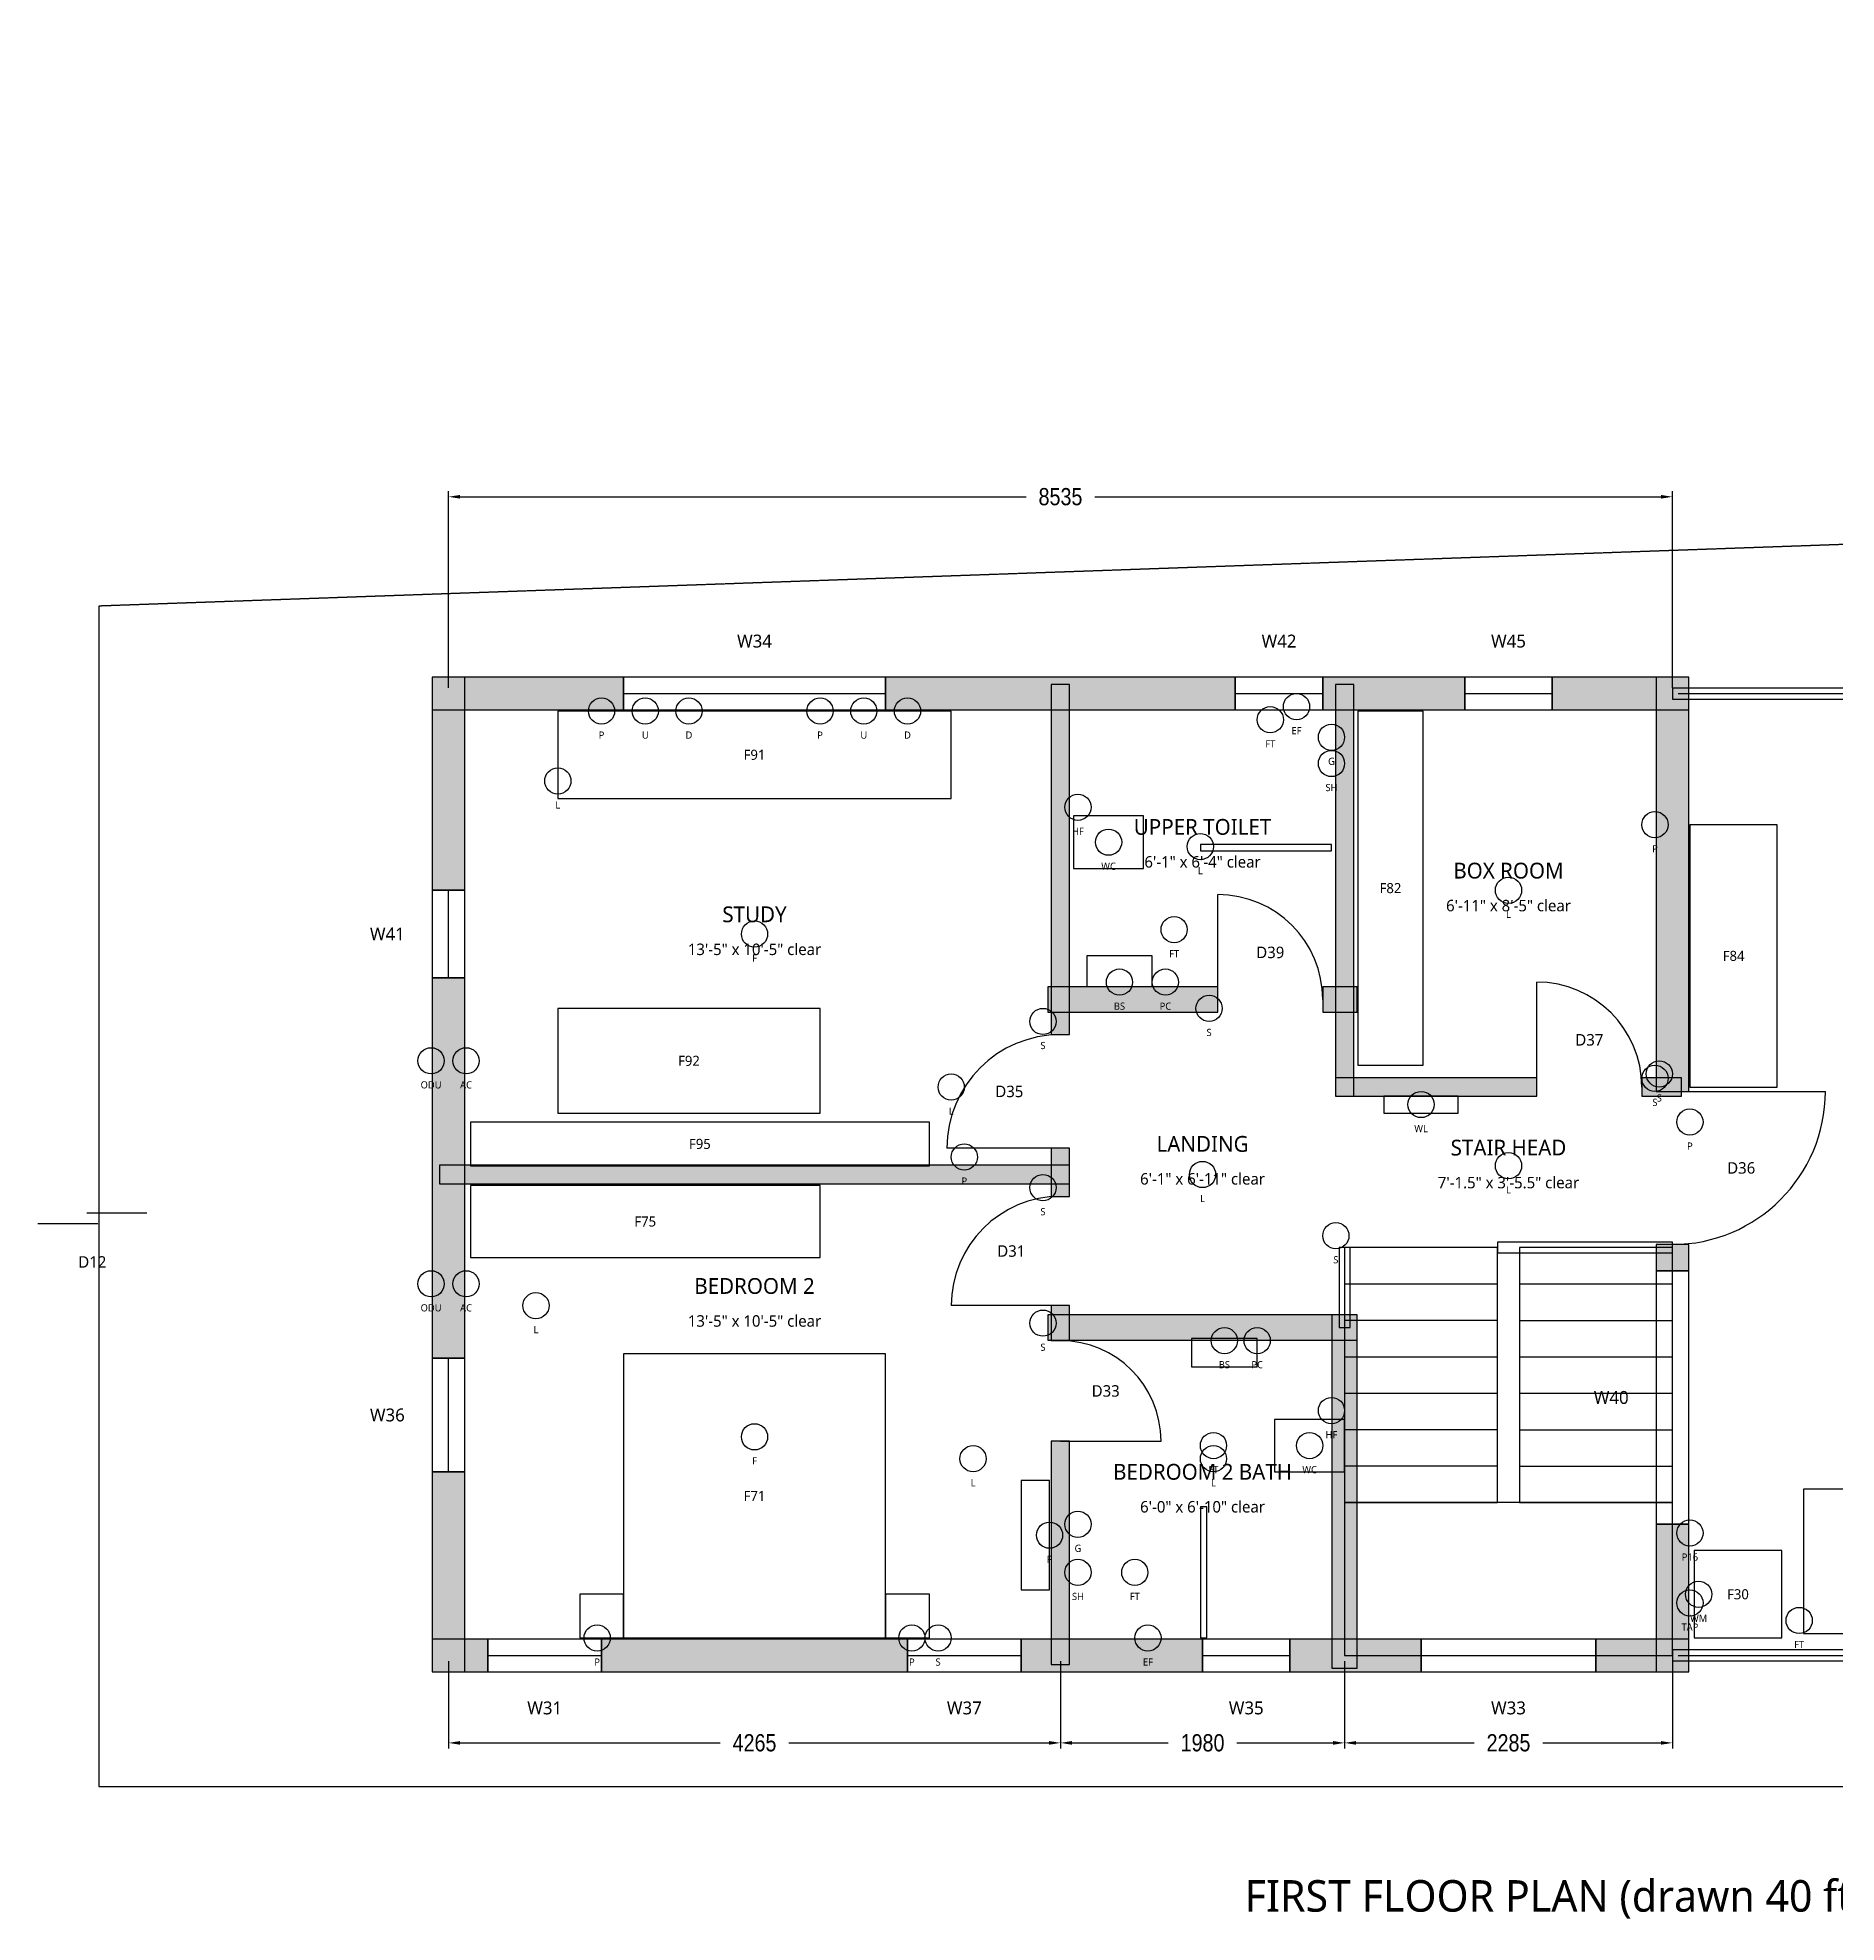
# Model space of a CAD drawing. Header units: millimetres. Extents: x 1402 to 55543, y -1603 to 24384.
# Drawn here: x 1402 to 13945, y 11246 to 24384 of the extents above; entities that cross this region are included whole.
import ezdxf
from ezdxf.enums import TextEntityAlignment as Align

# ---------------------------------------------------------------- set-up
doc = ezdxf.new("R2010")
doc.units = ezdxf.units.MM
doc.linetypes.add('DASHED', pattern=[1.524, 1.27, -0.254])
for name, color, linetype in [('A-ANNO-DIMS', 1, 'Continuous'), ('A-ANNO-TEXT', 7, 'Continuous'), ('A-AREA-IDEN', 2, 'Continuous'), ('A-DOOR', 3, 'Continuous'), ('A-FLOR-FIXT', 150, 'Continuous'), ('A-FURN', 140, 'Continuous'), ('A-GLAZ', 4, 'Continuous'), ('A-WALL-EXT', 7, 'Continuous'), ('A-WALL-INT', 8, 'Continuous'), ('A-WALL-PATT', 8, 'Continuous'), ('A-WALL-WET', 5, 'Continuous'), ('C-PROP-SETB', 8, 'DASHED'), ('E-LITE', 2, 'Continuous'), ('E-POWR', 1, 'Continuous'), ('P-FIXT', 4, 'Continuous')]:
    doc.layers.add(name, color=color, linetype=linetype)
doc.styles.add('OpenSans', font='OpenSans-Regular.ttf')
doc.styles.add('OpenSansCondensed-Light', font='OpenSansCondensed-Light.ttf')
doc.dimstyles.get("Standard").update_dxf_attribs({"dimtxt": 2.5, "dimasz": 2.5, "dimexe": 1.25, "dimexo": 0.625, "dimtad": 1, "dimcen": 2.5, "dimazin": 3, "dimtfac": 1, "dimtmove": 0, "dimatfit": 3})

# ---------------------------------------------------------------- blocks, each defined once
blk = doc.blocks.new('_CLOSEDFILLED')
at = {"color": 0, "linetype": 'BYBLOCK'}
blk.add_solid([(-1, 0.16), (0, 0), (-1, -0.16)], dxfattribs=at)
blk = doc.blocks.new('*D16')
for p, q in [((4267.2, 19852), (4267.2, 21223.6)), ((4347.2, 21183.6), (8294.4, 21183.6)), ((8774.4, 21183.6), (12721.6, 21183.6)), ((12801.6, 19852), (12801.6, 21223.6))]:
    blk.add_line(p, q)
at = {"layer": 'Defpoints'}
for p in [(4267.2, 21183.6), (4267.2, 19812), (12801.6, 19812)]:
    blk.add_point(p, dxfattribs=at)
at = {"layer": 'A-ANNO-DIMS', "xscale": 80, "yscale": 80, "rotation": 180}
blk.add_blockref('_CLOSEDFILLED', (4267.2, 21183.6), dxfattribs=at)
at = {"layer": 'A-ANNO-DIMS', "xscale": 80, "yscale": 80}
blk.add_blockref('_CLOSEDFILLED', (12801.6, 21183.6), dxfattribs=at)
at = {"layer": 'A-ANNO-DIMS', "insert": (8534.4, 21183.6), "char_height": 120, "attachment_point": 5, "style": 'OpenSansCondensed-Light'}
blk.add_mtext('8535', dxfattribs=at)
blk = doc.blocks.new('*D17')
for p, q in [((12841.6, 19812), (14365.6, 19812)), ((14325.6, 16699.2), (14325.6, 19732)), ((14325.6, 13186.4), (14325.6, 16219.2)), ((12841.6, 13106.4), (14365.6, 13106.4))]:
    blk.add_line(p, q)
at = {"layer": 'Defpoints'}
for p in [(12801.6, 19812), (12801.6, 13106.4), (14325.6, 13106.4)]:
    blk.add_point(p, dxfattribs=at)
at = {"layer": 'A-ANNO-DIMS', "xscale": 80, "yscale": 80}
for p, rotation in [((14325.6, 19812), 90), ((14325.6, 13106.4), 270)]:
    blk.add_blockref('_CLOSEDFILLED', p, dxfattribs=dict(at, rotation=rotation))
at = {"layer": 'A-ANNO-DIMS', "insert": (14325.6, 16459.2), "char_height": 120, "attachment_point": 5, "rotation": 90, "style": 'OpenSansCondensed-Light'}
blk.add_mtext('6705', dxfattribs=at)
blk = doc.blocks.new('*D18')
for p, q in [((4267.2, 13066.4), (4267.2, 12456.8)), ((8534.4, 13066.4), (8534.4, 12456.8)), ((4347.2, 12496.8), (6160.8, 12496.8)), ((6640.8, 12496.8), (8454.4, 12496.8))]:
    blk.add_line(p, q)
at = {"layer": 'Defpoints'}
for p in [(4267.2, 13106.4), (8534.4, 13106.4), (4267.2, 12496.8)]:
    blk.add_point(p, dxfattribs=at)
at = {"layer": 'A-ANNO-DIMS', "xscale": 80, "yscale": 80, "rotation": 180}
blk.add_blockref('_CLOSEDFILLED', (4267.2, 12496.8), dxfattribs=at)
at = {"layer": 'A-ANNO-DIMS', "xscale": 80, "yscale": 80}
blk.add_blockref('_CLOSEDFILLED', (8534.4, 12496.8), dxfattribs=at)
at = {"layer": 'A-ANNO-DIMS', "insert": (6400.8, 12496.8), "char_height": 120, "attachment_point": 5, "style": 'OpenSansCondensed-Light'}
blk.add_mtext('4265', dxfattribs=at)
blk = doc.blocks.new('*D19')
for p, q in [((8534.4, 13066.4), (8534.4, 12456.8)), ((10515.6, 13066.4), (10515.6, 12456.8)), ((8614.4, 12496.8), (9285, 12496.8)), ((9765, 12496.8), (10435.6, 12496.8))]:
    blk.add_line(p, q)
at = {"layer": 'Defpoints'}
for p in [(8534.4, 13106.4), (10515.6, 13106.4), (8534.4, 12496.8)]:
    blk.add_point(p, dxfattribs=at)
at = {"layer": 'A-ANNO-DIMS', "xscale": 80, "yscale": 80, "rotation": 180}
blk.add_blockref('_CLOSEDFILLED', (8534.4, 12496.8), dxfattribs=at)
at = {"layer": 'A-ANNO-DIMS', "xscale": 80, "yscale": 80}
blk.add_blockref('_CLOSEDFILLED', (10515.6, 12496.8), dxfattribs=at)
at = {"layer": 'A-ANNO-DIMS', "insert": (9525, 12496.8), "char_height": 120, "attachment_point": 5, "style": 'OpenSansCondensed-Light'}
blk.add_mtext('1980', dxfattribs=at)
blk = doc.blocks.new('*D20')
for p, q in [((10515.6, 13066.4), (10515.6, 12456.8)), ((12801.6, 13066.4), (12801.6, 12456.8)), ((10595.6, 12496.8), (11418.6, 12496.8)), ((11898.6, 12496.8), (12721.6, 12496.8))]:
    blk.add_line(p, q)
at = {"layer": 'Defpoints'}
for p in [(10515.6, 13106.4), (12801.6, 13106.4), (10515.6, 12496.8)]:
    blk.add_point(p, dxfattribs=at)
at = {"layer": 'A-ANNO-DIMS', "xscale": 80, "yscale": 80, "rotation": 180}
blk.add_blockref('_CLOSEDFILLED', (10515.6, 12496.8), dxfattribs=at)
at = {"layer": 'A-ANNO-DIMS', "xscale": 80, "yscale": 80}
blk.add_blockref('_CLOSEDFILLED', (12801.6, 12496.8), dxfattribs=at)
at = {"layer": 'A-ANNO-DIMS', "insert": (11658.6, 12496.8), "char_height": 120, "attachment_point": 5, "style": 'OpenSansCondensed-Light'}
blk.add_mtext('2285', dxfattribs=at)

msp = doc.modelspace()

# ---------------------------------------------------------------- hatches: boundary and pattern name
at = {"layer": 'A-WALL-PATT'}
for color, points in [(250, [(4152.9, 19697.7), (5486.4, 19697.7), (5486.4, 19926.3), (4152.9, 19926.3)]), (250, [(4152.9, 18440.4), (4381.5, 18440.4), (4381.5, 19926.3), (4152.9, 19926.3)]), (250, [(7315.2, 19697.7), (9753.6, 19697.7), (9753.6, 19926.3), (7315.2, 19926.3)]), (8, [(8470.392, 17434.56), (8598.408, 17434.56), (8598.408, 19876.008), (8470.392, 19876.008)]), (250, [(10363.2, 19697.7), (11353.8, 19697.7), (11353.8, 19926.3), (10363.2, 19926.3)]), (8, [(10451.592, 17004.792), (10579.608, 17004.792), (10579.608, 19876.008), (10451.592, 19876.008)]), (250, [(11963.4, 19697.7), (12915.9, 19697.7), (12915.9, 19926.3), (11963.4, 19926.3)]), (250, [(12687.3, 17038.32), (12915.9, 17038.32), (12915.9, 19926.3), (12687.3, 19926.3)]), (250, [(4152.9, 15179.04), (4381.5, 15179.04), (4381.5, 17830.8), (4152.9, 17830.8)]), (5, [(8446.008, 17590.008), (9631.68, 17590.008), (9631.68, 17766.792), (8446.008, 17766.792)]), (5, [(10363.2, 17590.008), (10603.992, 17590.008), (10603.992, 17766.792), (10363.2, 17766.792)]), (8, [(10451.592, 17004.792), (11856.72, 17004.792), (11856.72, 17132.808), (10451.592, 17132.808)]), (8, [(12588.24, 17004.792), (12865.608, 17004.792), (12865.608, 17132.808), (12588.24, 17132.808)]), (8, [(8470.392, 16306.8), (8598.408, 16306.8), (8598.408, 16642.08), (8470.392, 16642.08)]), (8, [(4203.192, 16395.192), (8598.408, 16395.192), (8598.408, 16523.208), (4203.192, 16523.208)]), (250, [(12687.3, 15788.64), (12915.9, 15788.64), (12915.9, 15971.52), (12687.3, 15971.52)]), (8, [(8470.392, 15300.96), (8598.408, 15300.96), (8598.408, 15544.8), (8470.392, 15544.8)]), (5, [(8446.008, 15304.008), (10603.992, 15304.008), (10603.992, 15480.792), (8446.008, 15480.792)]), (5, [(10427.208, 13018.008), (10603.992, 13018.008), (10603.992, 15480.792), (10427.208, 15480.792)]), (8, [(8470.392, 13042.392), (8598.408, 13042.392), (8598.408, 14599.92), (8470.392, 14599.92)]), (250, [(4152.9, 12992.1), (4381.5, 12992.1), (4381.5, 14386.56), (4152.9, 14386.56)]), (250, [(12687.3, 12992.1), (12915.9, 12992.1), (12915.9, 14020.8), (12687.3, 14020.8)]), (250, [(4152.9, 12992.1), (4541.52, 12992.1), (4541.52, 13220.7), (4152.9, 13220.7)]), (250, [(5334, 12992.1), (7467.6, 12992.1), (7467.6, 13220.7), (5334, 13220.7)]), (250, [(8260.08, 12992.1), (9525, 12992.1), (9525, 13220.7), (8260.08, 13220.7)]), (250, [(10134.6, 12992.1), (11049, 12992.1), (11049, 13220.7), (10134.6, 13220.7)]), (250, [(12268.2, 12992.1), (12915.9, 12992.1), (12915.9, 13220.7), (12268.2, 13220.7)])]:
    msp.add_hatch(color=color, dxfattribs=at).paths.add_polyline_path(points)

# ---------------------------------------------------------------- linework, layer by layer
at = {"layer": 'A-DOOR'}
for p, q in [((9631.68, 17678.4), (9631.68, 18409.92)), ((11856.72, 17068.8), (11856.72, 17800.32)), ((12801.6, 17038.32), (13868.4, 17038.32)), ((8534.4, 16642.08), (7741.92, 16642.08)), ((1744.98, 16190.976), (2164.08, 16190.976)), ((1402.08, 16117.824), (1821.18, 16117.824)), ((8534.4, 15544.8), (7772.4, 15544.8)), ((8534.4, 14599.92), (9235.44, 14599.92))]:
    msp.add_line(p, q, dxfattribs=at)
for centre, radius, start, end in [((9631.68, 17678.4), 731.52, 0, 90), ((11856.72, 17068.8), 731.52, 0, 90), ((8534.4, 16642.08), 792.48, 90, 180), ((12801.6, 17038.32), 1066.8, 270, 360), ((8534.4, 15544.8), 762, 90, 180), ((8534.4, 14599.92), 701.04, 0, 90)]:
    msp.add_arc(centre, radius, start, end, dxfattribs=at)
at = {"layer": 'A-FLOR-FIXT'}
for p, q in [((10515.6, 15697.2), (11582.4, 15697.2)), ((11734.8, 15696.184), (12801.6, 15696.184)), ((10515.6, 15443.2), (11582.4, 15443.2)), ((11734.8, 15442.184), (12801.6, 15442.184)), ((10515.6, 15189.2), (11582.4, 15189.2)), ((11734.8, 15188.184), (12801.6, 15188.184)), ((10515.6, 14935.2), (11582.4, 14935.2)), ((11734.8, 14934.184), (12801.6, 14934.184)), ((10515.6, 14681.2), (11582.4, 14681.2)), ((11734.8, 14680.184), (12801.6, 14680.184)), ((10515.6, 14427.2), (11582.4, 14427.2)), ((11734.8, 14426.184), (12801.6, 14426.184))]:
    msp.add_line(p, q, dxfattribs=at)
for points in [[(8625.84, 18592.8), (9113.52, 18592.8), (9113.52, 18958.56), (8625.84, 18958.56)], [(9509.76, 18714.72), (10424.16, 18714.72), (10424.16, 18760.44), (9509.76, 18760.44)], [(10515.6, 14173.2), (11582.4, 14173.2), (11582.4, 15950.184), (10515.6, 15950.184)], [(11734.8, 14173.2), (12801.6, 14173.2), (12801.6, 15950.184), (11734.8, 15950.184)], [(10027.92, 14386.56), (10515.6, 14386.56), (10515.6, 14752.32), (10027.92, 14752.32)], [(13716, 13258.8), (15849.6, 13258.8), (15849.6, 14264.64), (13716, 14264.64)], [(9509.76, 13228.32), (9555.48, 13228.32), (9555.48, 14142.72), (9509.76, 14142.72)], [(10515.6, 13106.4), (12801.6, 13106.4), (12801.6, 14173.2), (10515.6, 14173.2)]]:
    msp.add_lwpolyline(points, close=True, dxfattribs=at)
at = {"layer": 'A-FURN'}
for points in [[(5029.2, 19080.48), (7772.4, 19080.48), (7772.4, 19690.08), (5029.2, 19690.08)], [(10607.04, 17221.2), (11064.24, 17221.2), (11064.24, 19690.08), (10607.04, 19690.08)], [(12923.52, 17068.8), (13533.12, 17068.8), (13533.12, 18897.6), (12923.52, 18897.6)], [(8717.28, 17769.84), (9174.48, 17769.84), (9174.48, 17983.2), (8717.28, 17983.2)], [(5029.2, 16885.92), (6858, 16885.92), (6858, 17617.44), (5029.2, 17617.44)], [(10789.92, 16885.92), (11308.08, 16885.92), (11308.08, 17004.792), (10789.92, 17004.792)], [(4419.6, 16520.16), (7620, 16520.16), (7620, 16824.96), (4419.6, 16824.96)], [(4419.6, 15880.08), (6858, 15880.08), (6858, 16383), (4419.6, 16383)], [(9448.8, 15118.08), (9906, 15118.08), (9906, 15316.2), (9448.8, 15316.2)], [(5486.4, 13228.32), (7315.2, 13228.32), (7315.2, 15209.52), (5486.4, 15209.52)], [(8260.08, 13563.6), (8458.2, 13563.6), (8458.2, 14325.6), (8260.08, 14325.6)], [(12954, 13228.32), (13563.6, 13228.32), (13563.6, 13837.92), (12954, 13837.92)], [(5181.6, 13228.32), (5486.4, 13228.32), (5486.4, 13533.12), (5181.6, 13533.12)], [(7315.2, 13228.32), (7620, 13228.32), (7620, 13533.12), (7315.2, 13533.12)]]:
    msp.add_lwpolyline(points, close=True, dxfattribs=at)
at = {"layer": 'A-GLAZ'}
for p, q in [((5486.4, 19812), (7315.2, 19812)), ((9753.6, 19812), (10363.2, 19812)), ((11353.8, 19812), (11963.4, 19812)), ((4267.2, 17830.8), (4267.2, 18440.4)), ((12801.6, 14020.8), (12801.6, 15788.64)), ((4267.2, 14386.56), (4267.2, 15179.04)), ((4541.52, 13106.4), (5334, 13106.4)), ((7467.6, 13106.4), (8260.08, 13106.4)), ((9525, 13106.4), (10134.6, 13106.4)), ((11049, 13106.4), (12268.2, 13106.4))]:
    msp.add_line(p, q, dxfattribs=at)
for points in [[(5486.4, 19697.7), (7315.2, 19697.7), (7315.2, 19926.3), (5486.4, 19926.3)], [(9753.6, 19697.7), (10363.2, 19697.7), (10363.2, 19926.3), (9753.6, 19926.3)], [(11353.8, 19697.7), (11963.4, 19697.7), (11963.4, 19926.3), (11353.8, 19926.3)], [(4152.9, 17830.8), (4381.5, 17830.8), (4381.5, 18440.4), (4152.9, 18440.4)], [(12687.3, 14020.8), (12915.9, 14020.8), (12915.9, 15788.64), (12687.3, 15788.64)], [(4152.9, 14386.56), (4381.5, 14386.56), (4381.5, 15179.04), (4152.9, 15179.04)], [(4541.52, 12992.1), (5334, 12992.1), (5334, 13220.7), (4541.52, 13220.7)], [(7467.6, 12992.1), (8260.08, 12992.1), (8260.08, 13220.7), (7467.6, 13220.7)], [(9525, 12992.1), (10134.6, 12992.1), (10134.6, 13220.7), (9525, 13220.7)], [(11049, 12992.1), (12268.2, 12992.1), (12268.2, 13220.7), (11049, 13220.7)]]:
    msp.add_lwpolyline(points, close=True, dxfattribs=at)
at = {"layer": 'A-WALL-EXT'}
for points in [[(4152.9, 19697.7), (5486.4, 19697.7), (5486.4, 19926.3), (4152.9, 19926.3)], [(4152.9, 18440.4), (4381.5, 18440.4), (4381.5, 19926.3), (4152.9, 19926.3)], [(7315.2, 19697.7), (9753.6, 19697.7), (9753.6, 19926.3), (7315.2, 19926.3)], [(10363.2, 19697.7), (11353.8, 19697.7), (11353.8, 19926.3), (10363.2, 19926.3)], [(11963.4, 19697.7), (12915.9, 19697.7), (12915.9, 19926.3), (11963.4, 19926.3)], [(12687.3, 17038.32), (12915.9, 17038.32), (12915.9, 19926.3), (12687.3, 19926.3)], [(4152.9, 15179.04), (4381.5, 15179.04), (4381.5, 17830.8), (4152.9, 17830.8)], [(12687.3, 15788.64), (12915.9, 15788.64), (12915.9, 15971.52), (12687.3, 15971.52)], [(4152.9, 12992.1), (4381.5, 12992.1), (4381.5, 14386.56), (4152.9, 14386.56)], [(12687.3, 12992.1), (12915.9, 12992.1), (12915.9, 14020.8), (12687.3, 14020.8)], [(4152.9, 12992.1), (4541.52, 12992.1), (4541.52, 13220.7), (4152.9, 13220.7)], [(5334, 12992.1), (7467.6, 12992.1), (7467.6, 13220.7), (5334, 13220.7)], [(8260.08, 12992.1), (9525, 12992.1), (9525, 13220.7), (8260.08, 13220.7)], [(10134.6, 12992.1), (11049, 12992.1), (11049, 13220.7), (10134.6, 13220.7)], [(12268.2, 12992.1), (12915.9, 12992.1), (12915.9, 13220.7), (12268.2, 13220.7)]]:
    msp.add_lwpolyline(points, close=True, dxfattribs=at)
at = {"layer": 'A-WALL-INT'}
for points in [[(8470.392, 17434.56), (8598.408, 17434.56), (8598.408, 19876.008), (8470.392, 19876.008)], [(10451.592, 17004.792), (10579.608, 17004.792), (10579.608, 19876.008), (10451.592, 19876.008)], [(12801.6, 19773.9), (18592.8, 19773.9), (18592.8, 19850.1), (12801.6, 19850.1)], [(10451.592, 17004.792), (11856.72, 17004.792), (11856.72, 17132.808), (10451.592, 17132.808)], [(12588.24, 17004.792), (12865.608, 17004.792), (12865.608, 17132.808), (12588.24, 17132.808)], [(8470.392, 16306.8), (8598.408, 16306.8), (8598.408, 16642.08), (8470.392, 16642.08)], [(4203.192, 16395.192), (8598.408, 16395.192), (8598.408, 16523.208), (4203.192, 16523.208)], [(10477.5, 15392.4), (10553.7, 15392.4), (10553.7, 15950.184), (10477.5, 15950.184)], [(11582.4, 15912.084), (12801.6, 15912.084), (12801.6, 15988.284), (11582.4, 15988.284)], [(8470.392, 15300.96), (8598.408, 15300.96), (8598.408, 15544.8), (8470.392, 15544.8)], [(8470.392, 13042.392), (8598.408, 13042.392), (8598.408, 14599.92), (8470.392, 14599.92)], [(12801.6, 13068.3), (18592.8, 13068.3), (18592.8, 13144.5), (12801.6, 13144.5)]]:
    msp.add_lwpolyline(points, close=True, dxfattribs=at)
at = {"layer": 'A-WALL-WET'}
for points in [[(8446.008, 17590.008), (9631.68, 17590.008), (9631.68, 17766.792), (8446.008, 17766.792)], [(10363.2, 17590.008), (10603.992, 17590.008), (10603.992, 17766.792), (10363.2, 17766.792)], [(8446.008, 15304.008), (10603.992, 15304.008), (10603.992, 15480.792), (8446.008, 15480.792)], [(10427.208, 13018.008), (10603.992, 13018.008), (10603.992, 15480.792), (10427.208, 15480.792)]]:
    msp.add_lwpolyline(points, close=True, dxfattribs=at)
at = {"layer": 'C-PROP-SETB'}
msp.add_lwpolyline([(1828.8, 12192), (53644.8, 12192), (53644.8, 24384), (27736.8, 21336), (1828.8, 20421.6)], close=True, dxfattribs=at)
at = {"layer": 'E-LITE'}
for centre in [(10180.32, 19720.56), (5029.2, 19202.4), (9509.76, 18745.2), (11658.6, 18440.4), (6400.8, 18135.6), (8412.48, 17526), (9570.72, 17617.44), (12679.68, 17129.76), (12710.16, 17160.24), (7772.4, 17068.8), (11049, 16946.88), (11658.6, 16520.16), (8412.48, 16367.76), (9525, 16459.2), (10454.64, 16032.48), (4876.8, 15544.8), (8412.48, 15422.88), (6400.8, 14630.4), (7924.8, 14478), (9601.2, 14478), (7680.96, 13228.32), (9144, 13228.32)]:
    msp.add_circle(centre, 91.44, dxfattribs=at)
at = {"layer": 'E-POWR'}
for centre in [(5334, 19690.08), (5638.8, 19690.08), (5943.6, 19690.08), (6858, 19690.08), (7162.8, 19690.08), (7467.6, 19690.08), (10424.16, 19507.2), (12679.68, 18897.6), (9265.92, 17800.32), (4145.28, 17251.68), (4389.12, 17251.68), (12923.52, 16824.96), (7863.84, 16581.12), (4145.28, 15697.2), (4389.12, 15697.2), (9906, 15300.96), (8656.32, 14020.8), (8458.2, 13944.6), (12923.52, 13959.84), (5303.52, 13228.32), (7498.08, 13228.32)]:
    msp.add_circle(centre, 91.44, dxfattribs=at)
at = {"layer": 'P-FIXT'}
for centre in [(9997.44, 19629.12), (10424.16, 19324.32), (8656.32, 19019.52), (8869.68, 18775.68), (9326.88, 18166.08), (8945.88, 17800.32), (9677.4, 15300.96), (10424.16, 14813.28), (9601.2, 14569.44), (10271.76, 14569.44), (8656.32, 13685.52), (9052.56, 13685.52), (12923.52, 13472.16), (12984.48, 13533.12), (13685.52, 13350.24)]:
    msp.add_circle(centre, 91.44, dxfattribs=at)

# ---------------------------------------------------------------- texts
at = {"layer": 'A-ANNO-TEXT', "style": 'OpenSans'}
msp.add_text('FIRST FLOOR PLAN (drawn 40 ft north of the ground floor)', height=220, dxfattribs=at).set_placement((13716, 11430), align=Align.MIDDLE_CENTER)
at = {"layer": 'A-AREA-IDEN', "style": 'OpenSans'}
for s, height, p in [('UPPER TOILET', 110, (9525, 18882.36)), ('6\'-1" x 6\'-4" clear', 80, (9525, 18638.52)), ('BOX ROOM', 110, (11658.6, 18577.56)), ('STUDY', 110, (6400.8, 18272.76)), ('6\'-11" x 8\'-5" clear', 80, (11658.6, 18333.72)), ('13\'-5" x 10\'-5" clear', 80, (6400.8, 18028.92)), ('LANDING', 110, (9525, 16672.56)), ('STAIR HEAD', 110, (11658.6, 16646.652)), ('6\'-1" x 6\'-11" clear', 80, (9525, 16428.72)), ('7\'-1.5" x 3\'-5.5" clear', 80, (11658.6, 16402.812)), ('BEDROOM 2', 110, (6400.8, 15681.96)), ('13\'-5" x 10\'-5" clear', 80, (6400.8, 15438.12)), ('BEDROOM 2 BATH', 110, (9525, 14386.56)), ('6\'-0" x 6\'-10" clear', 80, (9525, 14142.72))]:
    msp.add_text(s, height=height, dxfattribs=at).set_placement(p, align=Align.MIDDLE_CENTER)
at = {"layer": 'A-DOOR', "style": 'OpenSans'}
for s, p in [('D39', (9997.44, 18007.584)), ('D37', (12222.48, 17397.984)), ('D35', (8177.784, 17038.32)), ('D36', (13281.66, 16504.92)), ('D31', (8191.5, 15925.8)), ('D12', (1783.08, 15849.6)), ('D33', (8849.868, 14950.44))]:
    msp.add_text(s, height=80, dxfattribs=at).set_placement(p, align=Align.MIDDLE_CENTER)
at = {"layer": 'A-FURN', "style": 'OpenSans'}
for s, p in [('F91', (6400.8, 19385.28)), ('F82', (10835.64, 18455.64)), ('F84', (13228.32, 17983.2)), ('F92', (5943.6, 17251.68)), ('F95', (6019.8, 16672.56)), ('F75', (5638.8, 16131.54)), ('F71', (6400.8, 14218.92)), ('F30', (13258.8, 13533.12))]:
    msp.add_text(s, height=70, dxfattribs=at).set_placement(p, align=Align.MIDDLE_CENTER)
at = {"layer": 'A-GLAZ', "style": 'OpenSans'}
for s, p in [('W34', (6400.8, 20177.76)), ('W42', (10058.4, 20177.76)), ('W45', (11658.6, 20177.76)), ('W41', (3840.48, 18135.6)), ('W40', (12374.88, 14904.72)), ('W36', (3840.48, 14782.8)), ('W31', (4937.76, 12740.64)), ('W37', (7863.84, 12740.64)), ('W35', (9829.8, 12740.64)), ('W33', (11658.6, 12740.64))]:
    msp.add_text(s, height=90, dxfattribs=at).set_placement(p, align=Align.MIDDLE_CENTER)
at = {"layer": 'E-LITE', "style": 'OpenSans'}
for s, p in [('EF', (10180.32, 19552.92)), ('L', (5029.2, 19034.76)), ('L', (9509.76, 18577.56)), ('L', (11658.6, 18272.76)), ('F', (6400.8, 17967.96)), ('S', (9570.72, 17449.8)), ('S', (8412.48, 17358.36)), ('S', (12679.68, 16962.12)), ('S', (12710.16, 16992.6)), ('L', (7772.4, 16901.16)), ('WL', (11049, 16779.24)), ('L', (9525, 16291.56)), ('L', (11658.6, 16352.52)), ('S', (8412.48, 16200.12)), ('S', (10454.64, 15864.84)), ('L', (4876.8, 15377.16)), ('S', (8412.48, 15255.24)), ('F', (6400.8, 14462.76)), ('L', (7924.8, 14310.36)), ('L', (9601.2, 14310.36)), ('S', (7680.96, 13060.68)), ('EF', (9144, 13060.68))]:
    msp.add_text(s, height=50, dxfattribs=at).set_placement(p, align=Align.MIDDLE_CENTER)
at = {"layer": 'E-POWR', "style": 'OpenSans'}
for s, p in [('P', (5334, 19522.44)), ('U', (5638.8, 19522.44)), ('D', (5943.6, 19522.44)), ('P', (6858, 19522.44)), ('U', (7162.8, 19522.44)), ('D', (7467.6, 19522.44)), ('G', (10424.16, 19339.56)), ('P', (12679.68, 18729.96)), ('PC', (9265.92, 17632.68)), ('ODU', (4145.28, 17084.04)), ('AC', (4389.12, 17084.04)), ('P', (12923.52, 16657.32)), ('P', (7863.84, 16413.48)), ('ODU', (4145.28, 15529.56)), ('AC', (4389.12, 15529.56)), ('PC', (9906, 15133.32)), ('P', (8458.2, 13776.96)), ('G', (8656.32, 13853.16)), ('P16', (12923.52, 13792.2)), ('P', (5303.52, 13060.68)), ('P', (7498.08, 13060.68))]:
    msp.add_text(s, height=50, dxfattribs=at).set_placement(p, align=Align.MIDDLE_CENTER)
at = {"layer": 'P-FIXT', "style": 'OpenSans'}
for s, p in [('FT', (9997.44, 19461.48)), ('SH', (10424.16, 19156.68)), ('HF', (8656.32, 18851.88)), ('WC', (8869.68, 18608.04)), ('FT', (9326.88, 17998.44)), ('BS', (8945.88, 17632.68)), ('BS', (9677.4, 15133.32)), ('HF', (10424.16, 14645.64)), ('FT', (9601.2, 14401.8)), ('WC', (10271.76, 14401.8)), ('SH', (8656.32, 13517.88)), ('FT', (9052.56, 13517.88)), ('TAP', (12923.52, 13304.52)), ('WM', (12984.48, 13365.48)), ('FT', (13685.52, 13182.6))]:
    msp.add_text(s, height=50, dxfattribs=at).set_placement(p, align=Align.MIDDLE_CENTER)

# ---------------------------------------------------------------- dimensions: what is measured, and where the dimension line sits
at = {"layer": 'A-ANNO-DIMS'}
for base, p1, p2, picture, middle in [((4267.2, 21183.6), (4267.2, 19812), (12801.6, 19812), '*D16', (8534.4, 21183.6)), ((4267.2, 12496.8), (4267.2, 13106.4), (8534.4, 13106.4), '*D18', (6400.8, 12496.8)), ((8534.4, 12496.8), (8534.4, 13106.4), (10515.6, 13106.4), '*D19', (9525, 12496.8)), ((10515.6, 12496.8), (10515.6, 13106.4), (12801.6, 13106.4), '*D20', (11658.6, 12496.8))]:
    dim = msp.add_linear_dim(base=base, p1=p1, p2=p2, dimstyle='Standard', override={"dimtxt": 120, "dimasz": 80, "dimexe": 40, "dimexo": 40, "dimdec": 0, "dimrnd": 5}, dxfattribs=at)
    dim.commit()
    dim.dimension.update_dxf_attribs({"geometry": picture, "text_midpoint": middle})
dim = msp.add_linear_dim(base=(14325.6, 13106.4), p1=(12801.6, 13106.4), p2=(12801.6, 19812), angle=90, dimstyle='Standard', override={"dimtxt": 120, "dimasz": 80, "dimexe": 40, "dimexo": 40, "dimdec": 0, "dimrnd": 5}, dxfattribs=at)
dim.commit()
dim.dimension.update_dxf_attribs({"geometry": '*D17', "text_midpoint": (14325.6, 16459.2)})

doc.saveas('drawing.dxf')
